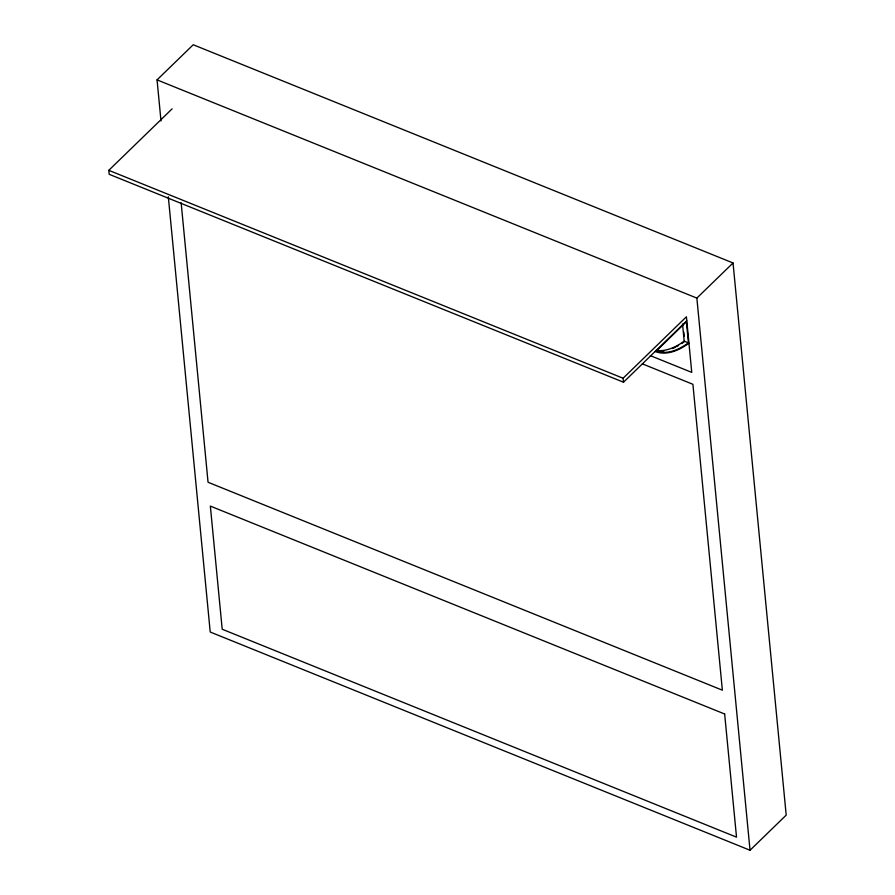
<?xml version="1.0" encoding="UTF-8"?>
<svg xmlns="http://www.w3.org/2000/svg" width="895" height="895" viewBox="0 0 895 895"><rect width="100%" height="100%" fill="white"/><g stroke="black" fill="none" stroke-linecap="round" stroke-linejoin="round"><path stroke-width="1.34" d="M161.01 120.97L157.05 79.879L193.23 44.75L733.039 262.973L786.202 815.121L750.032 850.25L210.224 632.027L168.316 196.788M686.789 320.746L623.491 382.21L109.179 174.301L108.798 170.33L172.097 108.866M750.032 850.25L696.858 298.091L733.039 262.973M623.491 382.21L623.099 378.238L686.409 316.774L691.757 372.387L650.307 355.628M688.434 342.863L685.917 344.631A94.602 45.377 -68 0 1 657.814 351.567L656.248 351.041L686.398 321.764L688.434 342.863L684.183 341.14L681.666 342.908A94.602 45.377 -68 0 1 656.046 350.381M157.05 79.879L696.858 298.091M642.386 363.873L692.909 384.302L722.366 690.179L208.054 482.26L181.148 202.807M108.798 170.33L623.099 378.238M683.802 332.202L684.183 336.151M682.527 324.001L684.183 341.14M688.949 343.132A95.362 45.746 -68 0 1 655.14 351.478M684.697 341.42A95.362 45.746 -68 0 1 681.621 343.579M678.578 345.481A95.362 45.746 -68 0 1 676.553 346.611M675.546 347.126A95.362 45.746 -68 0 1 672.548 348.513M663.866 351.041A95.362 45.746 -68 0 1 661.092 351.343M724.659 714.009L210.347 506.1L222.206 629.241L736.518 837.149L724.659 714.009"/></g></svg>
